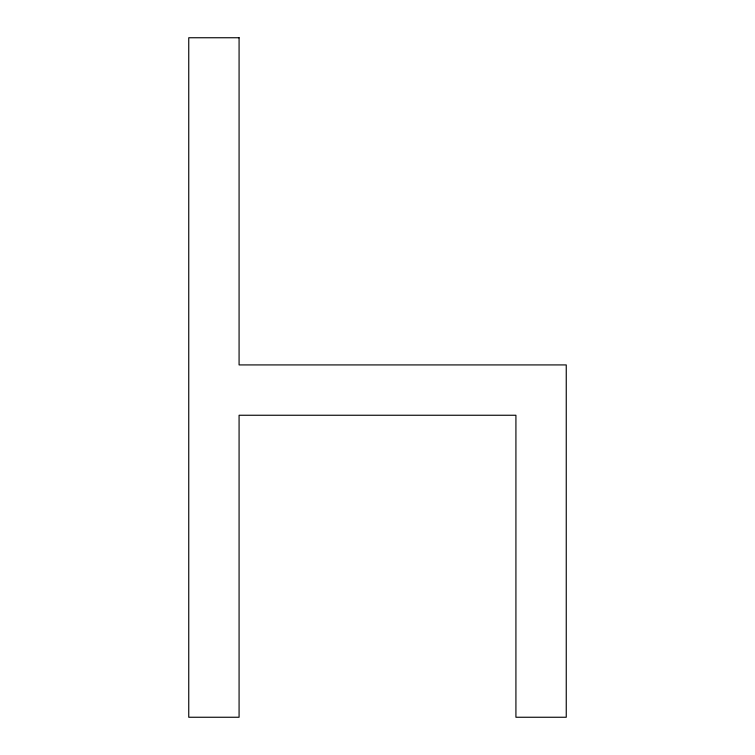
<?xml version="1.0" encoding="UTF-8"?>
<svg xmlns="http://www.w3.org/2000/svg" width="755" height="755" viewBox="0 0 755 755"><rect width="100%" height="100%" fill="white"/><g stroke="black" fill="none" stroke-linecap="round" stroke-linejoin="round"><path stroke-width="1.13" d="M239.08 37.75L188.75 37.75L188.75 717.25L239.08 717.25L239.08 415.25L515.92 415.25L515.92 717.25L566.25 717.25L566.25 364.92L239.08 364.92L239.08 37.75"/></g></svg>
